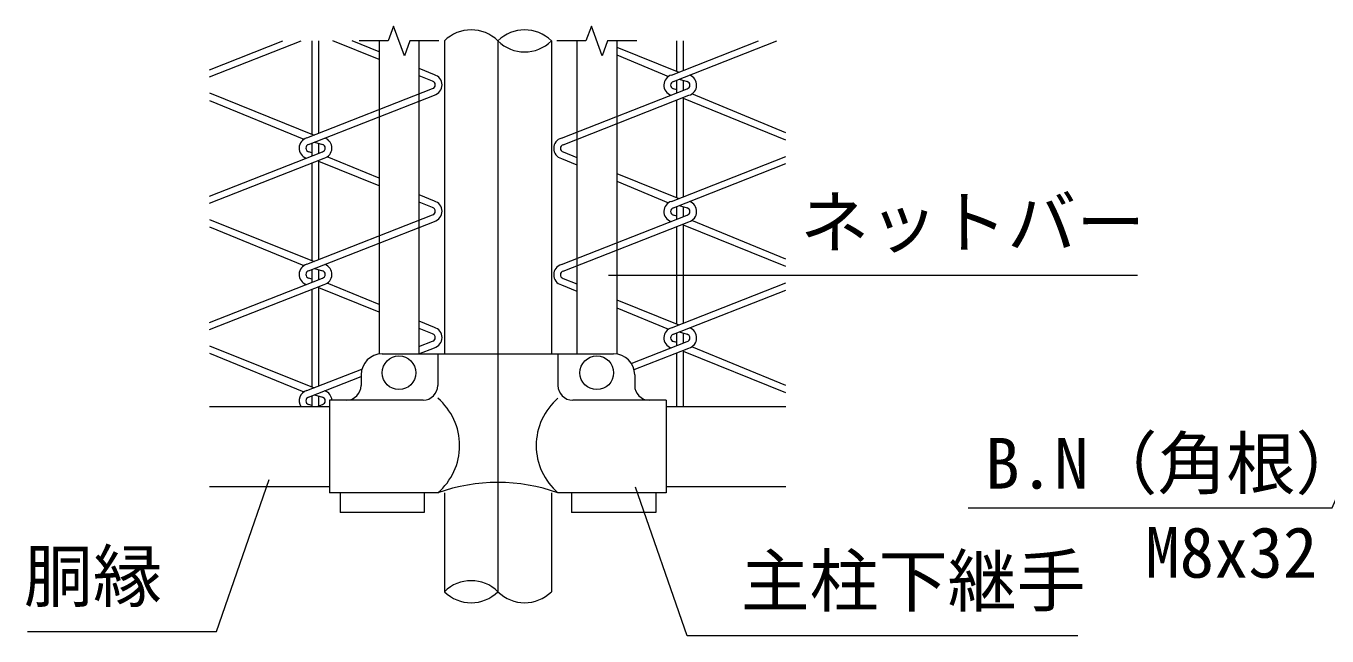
# Model space of a CAD drawing. Units: millimetres, scale not verified. Extents: x -4200 to 4200, y -2970 to 2970.
# Drawn here: x 2316 to 3552, y -53 to 526 of the extents above; entities that cross this region are included whole.
import ezdxf
from ezdxf.enums import TextEntityAlignment as Align

# ---------------------------------------------------------------- set-up
doc = ezdxf.new("R2010")
doc.units = ezdxf.units.MM
doc.header["$LTSCALE"] = 20
for name, color, linetype, lineweight in [('0-1_D-STR1', 1, 'Continuous', 18), ('0-2_D-STR-DIM', 7, 'Continuous', 9), ('0-8_D-STR3', 3, 'Continuous', 13), ('0-9_D-STR-TXT', 7, 'Continuous', 9), ('0-A_Defpoints', 8, 'Continuous', 18), ('0-B_D-STR2', 7, 'Continuous', 9)]:
    doc.layers.add(name, color=color, linetype=linetype, lineweight=lineweight)
doc.styles.add('ＭＳ ゴシック', font='')
doc.styles.get('ＭＳ ゴシック').set_extended_font_data('MS Gothic')

msp = doc.modelspace()

# ---------------------------------------------------------------- linework, layer by layer
at = {"layer": '0-1_D-STR1'}
for p, q in [((2713.22, 512.26), (2713.22, 215.09)), ((2814.82, 512.26), (2814.82, 215.09)), ((2489.97, 165.09), (2604.02, 165.09)), ((2924.02, 165.09), (3037.75, 165.09)), ((2489.97, 89.09), (2604.02, 89.09)), ((2924.02, 89.09), (3037.75, 89.09)), ((2713.22, 83.09), (2713.22, -10.81)), ((2814.82, 83.09), (2814.82, -10.81))]:
    msp.add_line(p, q, dxfattribs=at)
at = {"layer": '0-2_D-STR-DIM'}
for points in [[(2708.02, 512.26), (2680.28, 512.26), (2675.15, 498.17), (2664.89, 526.36), (2659.76, 512.26), (2632.02, 512.26)], [(2896.02, 512.26), (2868.28, 512.26), (2863.15, 498.17), (2852.89, 526.36), (2847.76, 512.26), (2820.02, 512.26)]]:
    msp.add_lwpolyline(points, dxfattribs=at)
for centre, start, end in [((2738.62, 486.7), 45.18146, 134.81854), ((2789.42, 486.7), 45.18146, 134.81854), ((2789.42, 537.82), 225.18146, 314.81854), ((2738.62, -36.37), 45.18146, 134.81854), ((2738.62, 14.75), 225.18146, 314.81854), ((2789.42, 14.75), 225.18146, 314.81854)]:
    msp.add_arc(centre, 36.03, start, end, dxfattribs=at)
at = {"layer": '0-8_D-STR3'}
for p, q in [((2651.02, 512.26), (2651.02, 214.87)), ((2689.02, 512.26), (2689.02, 215.09)), ((2839.02, 512.26), (2839.02, 215.09)), ((2877.02, 512.26), (2877.02, 214.87)), ((2654.02, 215.09), (2874.02, 215.09)), ((2706.92, 215.09), (2706.92, 185.09)), ((2821.12, 215.09), (2821.12, 185.09)), ((2634.02, 195.09), (2634.02, 185.09)), ((2894.02, 195.09), (2894.02, 185.09)), ((2604.02, 171.09), (2604.02, 83.09)), ((2692.92, 171.09), (2604.02, 171.09)), ((2924.02, 171.09), (2835.12, 171.09)), ((2924.02, 171.09), (2924.02, 83.09)), ((2706.92, 83.09), (2604.02, 83.09)), ((2614.02, 83.09), (2614.02, 64.49)), ((2694.02, 83.09), (2694.02, 64.49)), ((2924.02, 83.09), (2821.12, 83.09)), ((2834.02, 83.09), (2834.02, 64.49)), ((2914.02, 83.09), (2914.02, 64.49)), ((2694.02, 64.49), (2614.02, 64.49)), ((2914.02, 64.49), (2834.02, 64.49))]:
    msp.add_line(p, q, dxfattribs=at)
for centre in [(2670.02, 197.09), (2858.02, 197.09)]:
    msp.add_circle(centre, 16, dxfattribs=at)
for centre, radius, start, end in [((2654.02, 195.09), 20, 90, 180), ((2874.02, 195.09), 20, 0, 90), ((2620.02, 185.09), 14, 270, 0), ((2692.92, 185.09), 14, 270, 0), ((2835.12, 185.09), 14, 180, 270), ((2908.02, 185.09), 14, 180, 270), ((2668.66, 127.97), 58.97, 310.4464, 49.5536), ((2859.38, 127.97), 58.97, 130.4464, 229.5536), ((2764.02, -77.88), 170.8, 70.46947, 109.53053)]:
    msp.add_arc(centre, radius, start, end, dxfattribs=at)
at = {"layer": '0-9_D-STR-TXT'}
msp.add_line((3371.81, 289.61), (2869.16, 289.61), dxfattribs=at)
for points in [[(3210.95, 68.76), (3557.01, 68.76), (3612.16, 195.26)], [(2317.04, -48.47), (2496.65, -48.47), (2546.71, 95.74)], [(3315.32, -52.83), (2943.84, -52.83), (2894.84, 88.32)]]:
    msp.add_lwpolyline(points, dxfattribs=at)
at = {"layer": '0-A_Defpoints'}
msp.add_line((2764.02, 512.26), (2764.02, -10.81), dxfattribs=at)
at = {"layer": '0-B_D-STR2'}
for p, q in [((2489.97, 484.9), (2559.69, 512.26)), ((2489.97, 478.06), (2577.12, 512.26)), ((2587.5, 423.69), (2587.5, 512.26)), ((2593.9, 424.62), (2593.9, 512.26)), ((2651.06, 494.53), (2607.22, 512.26)), ((2651.06, 501.79), (2625.65, 512.26)), ((2929.07, 479.86), (3011.64, 512.26)), ((2930.78, 473.69), (3029.07, 512.26)), ((2934.14, 483.44), (2934.14, 512.26)), ((2940.54, 484.36), (2940.54, 512.26)), ((2876.99, 506.36), (2936.15, 482.63)), ((2876.99, 498.91), (2926.27, 478.59)), ((2703.63, 480.11), (2689.05, 486.12)), ((2701.92, 473.95), (2689.05, 479.15)), ((2934.14, 462.92), (2934.14, 474.62)), ((2936.22, 475.82), (2943.91, 473.69)), ((2940.54, 465.82), (2940.54, 474.62)), ((2489.97, 462.8), (2589.5, 422.89)), ((2582.42, 420.11), (2701.92, 467.01)), ((2584.13, 413.95), (2703.63, 460.84)), ((2824.41, 419.86), (2943.91, 466.75)), ((2826.12, 413.69), (2945.62, 460.59)), ((2934.14, 465.82), (2930.78, 466.75)), ((2940.54, 364.36), (2940.54, 458.59)), ((3037.75, 425.02), (2948.42, 461.85)), ((2489.97, 455.81), (2579.62, 418.85)), ((2934.14, 363.44), (2934.14, 456.08)), ((3037.75, 418.06), (2940.54, 457.4)), ((2587.5, 403.18), (2587.5, 414.88)), ((2589.57, 416.08), (2597.26, 413.95)), ((2593.9, 406.07), (2593.9, 414.88)), ((2489.97, 364.9), (2597.26, 407.01)), ((2489.97, 358.06), (2598.97, 400.84)), ((2587.5, 406.07), (2584.13, 407.01)), ((2587.5, 303.69), (2587.5, 396.34)), ((2593.9, 304.62), (2593.9, 398.85)), ((2651.06, 374.53), (2593.9, 397.65)), ((2651.06, 381.79), (2601.77, 402.11)), ((2824.41, 400.59), (2838.99, 394.58)), ((2826.13, 406.75), (2838.99, 401.59)), ((2929.07, 359.86), (3037.75, 402.51)), ((2876.99, 386.36), (2936.15, 362.63)), ((2930.78, 353.69), (3037.75, 395.67)), ((2876.99, 378.91), (2926.27, 358.59)), ((2703.63, 360.11), (2689.05, 366.12)), ((2701.92, 353.95), (2689.05, 359.15)), ((2582.42, 300.11), (2701.92, 347.01)), ((2824.41, 299.86), (2943.91, 346.75)), ((2934.14, 345.82), (2930.78, 346.75)), ((2934.14, 342.92), (2934.14, 354.62)), ((2936.22, 355.82), (2943.91, 353.69)), ((2940.54, 345.82), (2940.54, 354.62)), ((2489.97, 342.8), (2589.5, 302.89)), ((2489.97, 335.81), (2579.62, 298.85)), ((2584.13, 293.95), (2703.63, 340.84)), ((2826.12, 293.69), (2945.62, 340.59)), ((2934.14, 243.44), (2934.14, 336.08)), ((2940.54, 244.36), (2940.54, 338.59)), ((3037.75, 298.06), (2940.54, 337.4)), ((3037.75, 305.02), (2948.42, 341.85)), ((2489.97, 244.9), (2597.26, 287.01)), ((2587.5, 286.07), (2584.13, 287.01)), ((2587.5, 283.18), (2587.5, 295.27)), ((2589.57, 296.08), (2597.26, 293.95)), ((2593.9, 285.69), (2593.9, 294.88)), ((2826.13, 286.75), (2838.98, 281.6)), ((2489.97, 238.06), (2598.97, 280.84)), ((2587.5, 183.69), (2587.5, 276.34)), ((2593.9, 184.62), (2593.9, 278.85)), ((2651.06, 254.53), (2593.9, 277.65)), ((2651.06, 261.79), (2601.77, 282.11)), ((2824.41, 280.59), (2838.98, 274.58)), ((2929.07, 239.86), (3037.75, 282.51)), ((2930.78, 233.69), (3037.75, 275.67)), ((2876.99, 266.36), (2936.15, 242.63)), ((2876.99, 258.91), (2926.27, 238.59)), ((2703.63, 240.11), (2689.06, 246.12)), ((2701.92, 233.95), (2689.06, 239.15)), ((2934.14, 222.92), (2934.14, 235.01)), ((2936.22, 235.82), (2943.91, 233.69)), ((2489.97, 222.8), (2589.5, 182.89)), ((2689.02, 221.95), (2701.92, 227.01)), ((2890.83, 205.92), (2943.91, 226.75)), ((2934.14, 225.82), (2930.78, 226.75)), ((2940.54, 225.43), (2940.54, 234.62)), ((2489.97, 215.81), (2579.62, 178.85)), ((2688.98, 215.09), (2703.63, 220.84)), ((2893.39, 200.09), (2945.62, 220.59)), ((2934.14, 165.09), (2934.14, 216.08)), ((2940.54, 165.09), (2940.54, 218.59)), ((3037.75, 178.06), (2940.54, 217.4)), ((3037.75, 185.02), (2948.42, 221.85)), ((2582.42, 180.11), (2634.82, 200.67)), ((2584.13, 173.95), (2634.08, 193.55)), ((2587.5, 165.09), (2587.5, 175.27)), ((2589.57, 176.08), (2597.26, 173.95)), ((2593.9, 165.69), (2593.9, 174.88)), ((2587.5, 166.07), (2584.13, 167.01)), ((2592.38, 165.09), (2597.26, 167.01))]:
    msp.add_line(p, q, dxfattribs=at)
for centre, radius, start, end in [((2700.95, 470.48), 3.6, 285.52411, 74.47589), ((2700.95, 470.48), 10, 285.52411, 74.47589), ((2931.74, 470.22), 10, 105.52411, 251.53809), ((2931.74, 470.22), 3.6, 105.52411, 254.47589), ((2942.94, 470.22), 3.6, 285.52411, 74.47589), ((2942.94, 470.22), 10, 285.52411, 71.5381), ((2585.1, 410.48), 10, 105.52411, 251.53809), ((2585.1, 410.48), 3.6, 105.52411, 254.47589), ((2596.3, 410.48), 3.6, 285.52411, 74.47589), ((2596.3, 410.48), 10, 285.52411, 71.5381), ((2827.09, 410.22), 10, 105.52411, 254.47589), ((2827.09, 410.22), 3.6, 105.52411, 254.47589), ((2700.95, 350.48), 10, 285.52411, 74.47589), ((2931.74, 350.22), 10, 105.52411, 251.53809), ((2942.94, 350.22), 10, 285.52411, 71.5381), ((2700.95, 350.48), 3.6, 285.52411, 74.47589), ((2931.74, 350.22), 3.6, 105.52411, 254.47589), ((2942.94, 350.22), 3.6, 285.52411, 74.47589), ((2585.1, 290.48), 10, 105.52411, 251.53809), ((2596.3, 290.48), 10, 285.52411, 71.5381), ((2827.09, 290.22), 10, 105.52411, 254.47589), ((2585.1, 290.48), 3.6, 105.52411, 254.47589), ((2596.3, 290.48), 3.6, 285.52411, 74.47589), ((2827.09, 290.22), 3.6, 105.52411, 254.47589), ((2700.95, 230.48), 10, 285.52411, 74.47589), ((2931.74, 230.22), 10, 105.52411, 251.53809), ((2942.94, 230.22), 10, 285.52411, 71.5381), ((2700.95, 230.48), 3.6, 285.52411, 74.47589), ((2931.74, 230.22), 3.6, 105.52411, 254.47589), ((2942.94, 230.22), 3.6, 285.52411, 74.47589), ((2585.1, 170.48), 10, 105.52411, 212.58248), ((2585.1, 170.48), 3.6, 105.52411, 254.47589), ((2596.3, 170.48), 3.6, 285.52411, 74.47589), ((2596.3, 170.48), 10, 3.52515, 71.5381)]:
    msp.add_arc(centre, radius, start, end, dxfattribs=at)

# ---------------------------------------------------------------- texts
at = {"layer": '0-9_D-STR-TXT', "style": 'ＭＳ ゴシック'}
for s, p in [('ネットバー', (3051.25, 301.56)), ('B.N（角根）', (3227.18, 72.69)), ('M8x32', (3379.27, -11.89)), ('胴縁', (2313.49, -34.49)), ('主柱下継手', (2994.76, -38.98))]:
    msp.add_text(s, height=48.09, dxfattribs=at).set_placement(p, align=Align.BOTTOM_LEFT)

doc.saveas('drawing.dxf')
